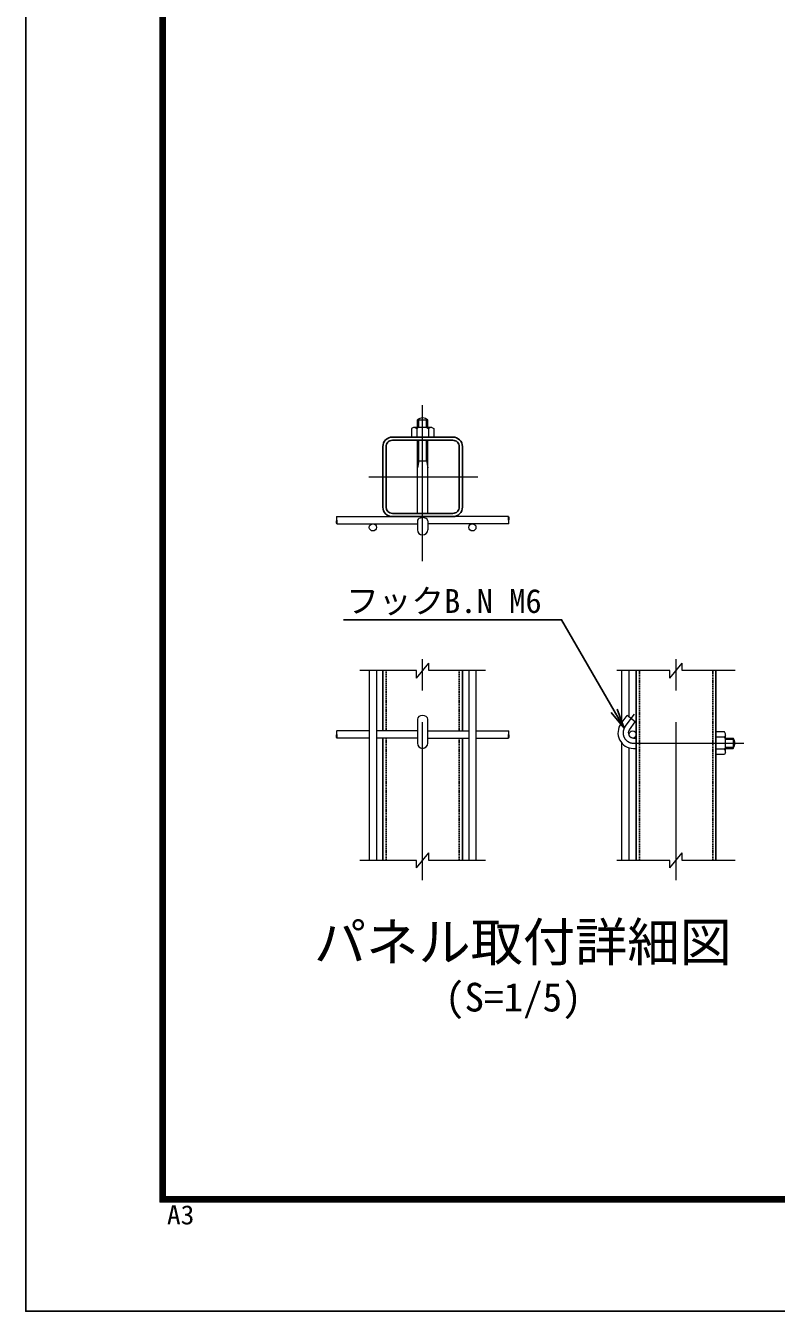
# Model space of a CAD drawing. Units: millimetres, scale not verified, with parts at other scales. Extents: x -4200 to 4200, y -2970 to 2970.
# Drawn here: x -4200 to -2691, y -2970 to -385 of the extents above; entities that cross this region are included whole.
import ezdxf
from ezdxf.enums import TextEntityAlignment as Align

# ---------------------------------------------------------------- set-up
doc = ezdxf.new("R2010")
doc.units = ezdxf.units.MM
doc.header["$LTSCALE"] = 10
doc.linetypes.add('USER1', pattern=[50.8, 31.75, -6.35, 6.35, -6.35])
doc.linetypes.add('USER2', pattern=[0.375, 0.25, -0.125])
for name, color, linetype, lineweight in [('0-0_D-TTL-TXT', 7, 'Continuous', 25), ('0-3_D-STR-DIM', 7, 'Continuous', 13), ('0-4_D-STR3', 3, 'Continuous', 13), ('0-5_D-BMK', 2, 'USER1', 13), ('0-6_D-STR1', 1, 'Continuous', 25), ('0-7_D-STR2', 7, 'Continuous', 13), ('0-B_D-STR-TXT', 7, 'Continuous', 25), ('0-C_D-TTL', 7, 'Continuous', 25)]:
    doc.layers.add(name, color=color, linetype=linetype, lineweight=lineweight)
doc.styles.add('ＭＳ ゴシック', font='')
doc.styles.get('ＭＳ ゴシック').set_extended_font_data('MS Gothic')

# ---------------------------------------------------------------- blocks, each defined once
blk = doc.blocks.new('MLeader1')
at = {"layer": '0-B_D-STR-TXT'}
blk.add_line((-3011.23, -1759.28), (-2997.01, -1797.26), dxfattribs=at)
for points in [[(-3017.01, -1762.62), (-3122.76, -1579.45), (-3553.48, -1579.45), (-3560.68, -1579.45)], [(-3022.78, -1765.95), (-2997.01, -1797.26), (-3017.01, -1762.62)]]:
    blk.add_lwpolyline(points, dxfattribs=at)

msp = doc.modelspace()

# ---------------------------------------------------------------- linework, layer by layer
at = {"layer": '0-3_D-STR-DIM'}
for p, q in [((-3414.4, -1696.76), (-3389.4, -1666.76)), ((-3389.4, -1681.76), (-3389.4, -1666.76)), ((-2905.02, -1696.76), (-2880.02, -1666.76)), ((-2880.02, -1681.76), (-2880.02, -1666.76)), ((-3414.4, -1681.76), (-3528.02, -1681.76)), ((-3414.4, -1696.76), (-3414.4, -1681.76)), ((-3275.79, -1681.76), (-3389.4, -1681.76)), ((-2905.02, -1681.76), (-3011.33, -1681.76)), ((-2905.02, -1696.76), (-2905.02, -1681.76)), ((-2773.71, -1681.76), (-2880.02, -1681.76)), ((-3414.4, -2063.25), (-3528.02, -2063.25)), ((-3414.4, -2078.25), (-3389.4, -2048.25)), ((-3414.4, -2078.25), (-3414.4, -2063.25)), ((-3389.4, -2063.25), (-3389.4, -2048.25)), ((-3275.79, -2063.25), (-3389.4, -2063.25)), ((-2905.02, -2063.25), (-3011.33, -2063.25)), ((-2905.02, -2078.25), (-2880.02, -2048.25)), ((-2905.02, -2078.25), (-2905.02, -2063.25)), ((-2880.02, -2063.25), (-2880.02, -2048.25)), ((-2773.71, -2063.25), (-2880.02, -2063.25))]:
    msp.add_line(p, q, dxfattribs=at)
at = {"layer": '0-4_D-STR3'}
for p, q in [((-3412.3, -1177.49), (-3391.5, -1177.49)), ((-3412.3, -1192.77), (-3412.3, -1177.49)), ((-3409.9, -1192.77), (-3409.9, -1175.79)), ((-3393.9, -1192.77), (-3393.9, -1175.79)), ((-3391.5, -1192.77), (-3391.5, -1177.49)), ((-3420.56, -1192.77), (-3424.46, -1195.02)), ((-3424.46, -1195.02), (-3424.46, -1212.05)), ((-3379.34, -1212.05), (-3424.46, -1212.05)), ((-3383.24, -1192.77), (-3420.56, -1192.77)), ((-3417.8, -1192.77), (-3413.9, -1195.02)), ((-3410, -1192.77), (-3413.9, -1195.02)), ((-3413.9, -1195.02), (-3413.9, -1212.05)), ((-3393.8, -1192.77), (-3389.9, -1195.02)), ((-3386, -1192.77), (-3389.9, -1195.02)), ((-3389.9, -1195.02), (-3389.9, -1212.05)), ((-3383.24, -1192.77), (-3379.34, -1195.02)), ((-3379.34, -1195.02), (-3379.34, -1212.05)), ((-3412.3, -1365.65), (-3412.3, -1218.45)), ((-3409.9, -1259.65), (-3409.9, -1218.45)), ((-3393.9, -1259.65), (-3393.9, -1218.45)), ((-3391.5, -1365.65), (-3391.5, -1218.45)), ((-3409.9, -1259.65), (-3412.3, -1274.05)), ((-3412.3, -1259.65), (-3391.5, -1259.65)), ((-3393.9, -1259.65), (-3391.5, -1274.05)), ((-3412.3, -1380.75), (-3412.3, -1398.45)), ((-3391.5, -1380.75), (-3391.5, -1398.45)), ((-3412.3, -1778.97), (-3412.3, -1827.65)), ((-3391.5, -1827.65), (-3391.5, -1778.97)), ((-3003.04, -1788.08), (-2991.13, -1772.28)), ((-2974.52, -1784.79), (-2991.13, -1772.28)), ((-2986.43, -1800.59), (-2974.52, -1784.79)), ((-2812.52, -1805.09), (-2812.52, -1852.61)), ((-2795.49, -1805.09), (-2812.52, -1805.09)), ((-2978.12, -1817.25), (-2972.52, -1817.25)), ((-2795.49, -1815.65), (-2812.52, -1815.65)), ((-2793.24, -1811.75), (-2795.49, -1815.65)), ((-2793.24, -1819.55), (-2795.49, -1815.65)), ((-2794.57, -1817.25), (-2777.96, -1817.25)), ((-2793.24, -1819.65), (-2776.27, -1819.65)), ((-2777.96, -1817.25), (-2777.96, -1838.05)), ((-2978.12, -1838.05), (-2972.52, -1838.05)), ((-2795.49, -1839.65), (-2812.52, -1839.65)), ((-2795.49, -1850.21), (-2812.52, -1850.21)), ((-2793.24, -1835.75), (-2795.49, -1839.65)), ((-2793.24, -1843.55), (-2795.49, -1839.65)), ((-2793.24, -1846.31), (-2795.49, -1850.21)), ((-2793.24, -1835.65), (-2776.27, -1835.65)), ((-2793.24, -1838.05), (-2777.96, -1838.05))]:
    msp.add_line(p, q, dxfattribs=at)
msp.add_lwpolyline([(-2793.24, -1846.31), (-2793.24, -1808.99), (-2795.49, -1805.09)], dxfattribs=at)
for centre, radius, start, end in [((-3401.9, -1189.65), 16, 49.4584, 130.5416), ((-3401.9, -1398.45), 10.4, 180, 0), ((-2978.12, -1806.85), 31.2, 143, 270), ((-2978.12, -1806.85), 10.4, 143, 270), ((-3401.9, -1827.65), 10.4, 180, 0), ((-2790.12, -1827.65), 16, 319.4584, 40.5416)]:
    msp.add_arc(centre, radius, start, end, dxfattribs=at)
for centre, major_axis, start_param, end_param in [((-3401.9, -1380.81), (10.4, 0), 0, 3.1415927), ((-3401.9, -1779.04), (-10.4, 0), 3.1415927, 6.2831853)]:
    msp.add_ellipse(centre, major_axis=major_axis, ratio=0.649974, start_param=start_param, end_param=end_param, dxfattribs=at)
at = {"layer": '0-5_D-BMK'}
for p, q in [((-3401.9, -1461.75), (-3401.9, -1148.23)), ((-3510.14, -1292.05), (-3291.3, -1292.05)), ((-3401.9, -2102.84), (-3401.9, -1637.26)), ((-2892.52, -2102.84), (-2892.52, -1637.26)), ((-2994.73, -1794.33), (-2975.8, -1769.2)), ((-2978.12, -1827.65), (-2756.4, -1827.65))]:
    msp.add_line(p, q, dxfattribs=at)
msp.add_arc((-2978.12, -1806.85), 20.8, 143, 270, dxfattribs=at)
at = {"layer": '0-6_D-STR1'}
for p, q in [((-3341.1, -1212.05), (-3462.7, -1212.05)), ((-3481.9, -1352.85), (-3481.9, -1231.25)), ((-3475.5, -1352.85), (-3475.5, -1231.25)), ((-3341.1, -1218.45), (-3462.7, -1218.45)), ((-3328.3, -1352.85), (-3328.3, -1231.25)), ((-3321.9, -1352.85), (-3321.9, -1231.25)), ((-3462.7, -1365.65), (-3341.1, -1365.65)), ((-3462.7, -1372.05), (-3341.1, -1372.05)), ((-3481.9, -1802.85), (-3481.9, -1681.76)), ((-3321.9, -1802.85), (-3321.9, -1681.76)), ((-2972.52, -1681.76), (-2972.52, -2063.25)), ((-2812.52, -1681.76), (-2812.52, -2063.25)), ((-3481.9, -2063.25), (-3481.9, -1817.25)), ((-3321.9, -2063.25), (-3321.9, -1817.25))]:
    msp.add_line(p, q, dxfattribs=at)
at = {"layer": '0-6_D-STR1', "linetype": 'USER2'}
for p, q in [((-3475.5, -1802.85), (-3475.5, -1681.76)), ((-3328.3, -1802.85), (-3328.3, -1681.76)), ((-2966.12, -2063.25), (-2966.12, -1681.76)), ((-2818.92, -2063.25), (-2818.92, -1681.76)), ((-3475.5, -2063.25), (-3475.5, -1817.25)), ((-3328.3, -2063.25), (-3328.3, -1817.25))]:
    msp.add_line(p, q, dxfattribs=at)
at = {"layer": '0-6_D-STR1'}
for centre, radius, start, end in [((-3462.7, -1231.25), 19.2, 90, 180.00001), ((-3341.1, -1231.25), 19.2, 0.00001, 90.00002), ((-3462.7, -1231.25), 12.8, 90, 180.00001), ((-3341.1, -1231.25), 12.8, 0.00001, 90.00002), ((-3462.7, -1352.85), 19.2, 180.00001, 270), ((-3462.7, -1352.85), 12.8, 180.00001, 270), ((-3341.1, -1352.85), 19.2, 270, 0.00001), ((-3341.1, -1352.85), 12.8, 270, 0.00001)]:
    msp.add_arc(centre, radius, start, end, dxfattribs=at)
at = {"layer": '0-7_D-STR2'}
for p, q in [((-3574.66, -1372.05), (-3413.9, -1372.05)), ((-3574.66, -1386.45), (-3412.3, -1386.45)), ((-3229.14, -1386.45), (-3391.5, -1386.45)), ((-3229.13, -1372.05), (-3389.9, -1372.05)), ((-3509.1, -1681.76), (-3509.1, -2063.25)), ((-3494.7, -1681.76), (-3494.7, -2063.25)), ((-3309.1, -1681.76), (-3309.1, -2063.25)), ((-3294.7, -1681.76), (-3294.7, -2063.25)), ((-3001.32, -1785.8), (-3001.32, -1681.76)), ((-2986.92, -1775.45), (-2986.92, -1681.76)), ((-3509.1, -1802.85), (-3574.66, -1802.85)), ((-3412.3, -1802.85), (-3494.7, -1802.85)), ((-3391.5, -1802.85), (-3309.1, -1802.85)), ((-3294.7, -1802.85), (-3229.14, -1802.85)), ((-3509.1, -1817.25), (-3574.66, -1817.25)), ((-3412.3, -1817.25), (-3494.7, -1817.25)), ((-3391.5, -1817.25), (-3309.1, -1817.25)), ((-3294.7, -1817.25), (-3229.14, -1817.25)), ((-3001.32, -2063.25), (-3001.32, -1827.71)), ((-2986.92, -2063.25), (-2986.92, -1836.78))]:
    msp.add_line(p, q, dxfattribs=at)
for centre in [(-3501.9, -1393.65), (-3301.9, -1393.65), (-2979.72, -1810.05)]:
    msp.add_circle(centre, 7.2, dxfattribs=at)
for centre, major_axis, start_param, end_param in [((-3574.66, -1375.65), (0, -3.6), 3.1414937, 6.283185), ((-3229.14, -1382.85), (0, 3.6), 3.1414937, 6.283185), ((-3574.66, -1806.45), (0, -3.6), 3.1414937, 6.283185), ((-3229.14, -1806.45), (0, -3.6), 0.0000003, 3.1416916)]:
    msp.add_ellipse(centre, major_axis=major_axis, ratio=0.114898, start_param=start_param, end_param=end_param, dxfattribs=at)
for centre, major_axis in [((-3574.67, -1382.85), (0, -3.6)), ((-3229.14, -1375.65), (0, 3.6)), ((-3574.66, -1813.65), (0, -3.6)), ((-3229.14, -1813.65), (0, 3.6))]:
    msp.add_ellipse(centre, major_axis=major_axis, ratio=0.114898, dxfattribs=at)
at = {"layer": '0-C_D-TTL', "color": 2}
msp.add_lwpolyline([(-4199.74, 2970), (4200.26, 2970), (4200.26, -2970), (-4199.74, -2970)], close=True, dxfattribs=at)
at = {"layer": '0-C_D-TTL'}
for points in [[(-3929.74, 2750), (3930.26, 2750), (3930.26, -2750), (-3929.74, -2750)], [(-3927.24, 2747.5), (3927.76, 2747.5), (3927.76, -2747.5), (-3927.24, -2747.5)], [(-3924.74, 2745), (3925.26, 2745), (3925.26, -2745), (-3924.74, -2745)], [(-3922.24, 2742.5), (3922.76, 2742.5), (3922.76, -2742.5), (-3922.24, -2742.5)], [(-3919.74, 2740), (3920.26, 2740), (3920.26, -2740), (-3919.74, -2740)]]:
    msp.add_lwpolyline(points, close=True, dxfattribs=at)

# ---------------------------------------------------------------- block references
at = {"layer": '0-B_D-STR-TXT'}
msp.add_blockref('MLeader1', (0, 0), dxfattribs=at)

# ---------------------------------------------------------------- texts
at = {"layer": '0-0_D-TTL-TXT', "style": 'ＭＳ ゴシック'}
for s, height, p in [('パネル取付詳細図', 76.98, (-3620.47, -2289.03)), ('(S=1/5)', 57.7, (-3357.01, -2384.47))]:
    msp.add_text(s, height=height, dxfattribs=at).set_placement(p, align=Align.BOTTOM_LEFT)
at = {"layer": '0-B_D-STR-TXT', "style": 'ＭＳ ゴシック'}
msp.add_text('フックB.N M6', height=48.09, dxfattribs=at).set_placement((-3555.64, -1580.17), align=Align.BOTTOM_LEFT)
at = {"layer": '0-C_D-TTL', "style": 'ＭＳ ゴシック', "width": 1.05}
msp.add_text('A3', height=38.49, dxfattribs=at).set_placement((-3915.83, -2806.81), align=Align.BOTTOM_LEFT)

doc.saveas('drawing.dxf')
